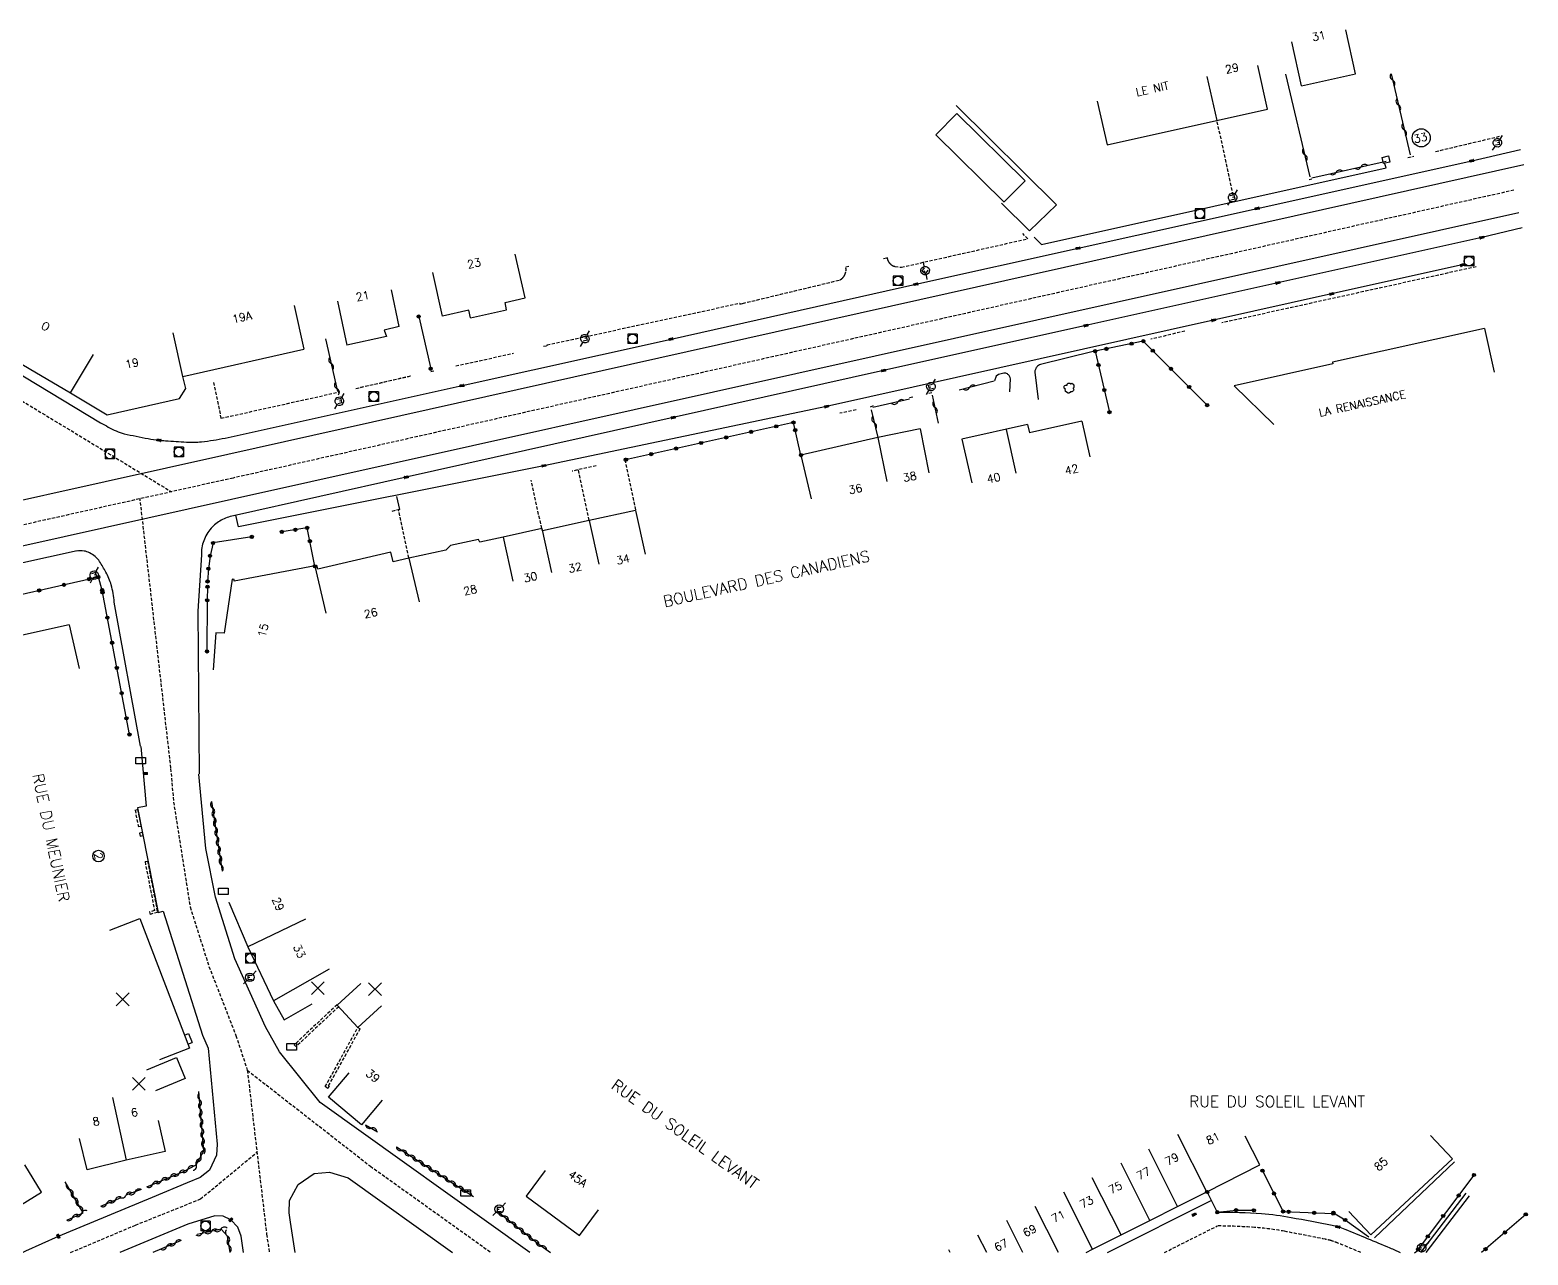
# Model space of a CAD drawing. Header units: millimetres. Extents: x 75000 to 76001, y 158000 to 159000.
# Drawn here: x 75355.3 to 75589.3, y 157999.6 to 158190.9 of the extents above; entities that cross this region are included whole.
import ezdxf
from ezdxf.enums import TextEntityAlignment as Align

# ---------------------------------------------------------------- set-up
doc = ezdxf.new("R2010")
doc.units = ezdxf.units.MM
doc.linetypes.add('DASHED', pattern=[0.75, 0.5, -0.25])
doc.layers.get('0').update_dxf_attribs({"linetype": 'CONTINUOUS'})
for name, color, linetype in [('W0001', 6, 'DASHED'), ('W0008', 7, 'CONTINUOUS'), ('W0100', 7, 'CONTINUOUS'), ('W0105', 7, 'CONTINUOUS'), ('W0112', 1, 'DASHED'), ('W0300', 7, 'CONTINUOUS'), ('W0310', 3, 'CONTINUOUS'), ('W0322', 7, 'CONTINUOUS'), ('W0334', 7, 'CONTINUOUS'), ('W0400', 7, 'CONTINUOUS'), ('W0420', 7, 'CONTINUOUS'), ('W0471', 7, 'CONTINUOUS'), ('W0984', 7, 'CONTINUOUS'), ('W0989', 7, 'CONTINUOUS'), ('W0991', 7, 'CONTINUOUS'), ('W1102', 7, 'CONTINUOUS'), ('W1471', 7, 'CONTINUOUS')]:
    doc.layers.add(name, color=color, linetype=linetype)
doc.styles.get("Standard").update_dxf_attribs({"font": 'romans.shx', "width": 0.85})

# ---------------------------------------------------------------- blocks, each defined once
blk = doc.blocks.new('T471')
for p, q in [((-0.333334, 0.333334), (-0.333334, -0.333334)), ((-0.333334, 0.333334), (0.333334, 0.333334)), ((-0.333334, 0), (0, 0)), ((0.500001, 0.500001), (1.000002, 1.000002)), ((-0.500001, -0.500001), (-1.000002, -1.000002)), ((-0.333334, -0.333334), (0.333334, -0.333334))]:
    blk.add_line(p, q)
blk.add_ellipse((0, 0), major_axis=(0.471405, 0.471405), ratio=1, start_param=5.4977871438, end_param=11.780972451)
blk = doc.blocks.new('t991o')
at = {"color": 0, "linetype": 'Continuous'}
for p, q in [((-1, 1), (1, -1)), ((-1, -1), (1, 1))]:
    blk.add_line(p, q, dxfattribs=at)
blk = doc.blocks.new('T420')
for p, q in [((0.75, 0.75), (-0.75, 0.75)), ((-0.75, 0.75), (-0.75, -0.75)), ((0.75, 0.75), (0.75, -0.75)), ((0.75, -0.75), (-0.75, -0.75))]:
    blk.add_line(p, q)
blk.add_ellipse((0, 0), major_axis=(-0.53, 0.53), ratio=1, start_param=3.926991, end_param=10.210176)
blk = doc.blocks.new('T400')
for p, q in [((-0.15, 0.3), (0.15, 0.3)), ((-0.15, -0.25), (-0.15, 0.3)), ((-0.15, 0.15), (0.15, 0.15)), ((-0.15, 0), (0.15, 0)), ((0.15, 0.3), (0.15, -0.25)), ((-0.15, -0.15), (0.15, -0.15)), ((-0.15, -0.25), (-0.15, -0.3)), ((-0.15, -0.3), (0.15, -0.3)), ((0.15, -0.3), (0.15, -0.25))]:
    blk.add_line(p, q)
blk = doc.blocks.new('t310o')
at = {"color": 0, "linetype": 'Continuous'}
for centre, start, end in [((-0.5, 0.38), 216.8699, 323.1304), ((0.5, -0.37), 36.8699, 143.1303)]:
    blk.add_arc(centre, 0.625, start, end, dxfattribs=at)
blk = doc.blocks.new('t322o')
at = {"color": 0, "linetype": 'Continuous'}
for radius in [0.25, 0.15]:
    blk.add_circle((0, 0), radius, dxfattribs=at)
blk = doc.blocks.new('T300')
for p, q in [((-0.8, 0.51), (-0.86, 0.34)), ((-0.86, 0.34), (-0.86, 0.17)), ((-0.86, 0.17), (-0.74, 0.06)), ((-0.69, 0.63), (-0.8, 0.51)), ((-0.8, -0.06), (-0.74, 0.06)), ((-0.74, 0.06), (-0.69, 0.11)), ((-0.57, 0.69), (-0.69, 0.63)), ((-0.46, 0.69), (-0.57, 0.69)), ((-0.29, 0.63), (-0.46, 0.69)), ((-0.29, 0.63), (-0.17, 0.74)), ((-0.23, 0.57), (-0.29, 0.63)), ((-0.17, 0.74), (-0.06, 0.8)), ((-0.06, 0.8), (0.06, 0.8)), ((0.06, 0.8), (0.23, 0.74)), ((0.23, 0.74), (0.34, 0.63)), ((0.34, 0.63), (0.4, 0.51)), ((0.46, 0.46), (0.34, 0.46)), ((0.4, 0.51), (0.4, 0.46)), ((0.57, 0.4), (0.46, 0.46)), ((0.57, 0.4), (0.69, 0.29)), ((0.69, 0.29), (0.74, 0.17)), ((0.74, 0.06), (0.69, -0.17)), ((0.74, 0.17), (0.74, 0.06)), ((-0.8, -0.17), (-0.8, -0.06)), ((-0.8, -0.23), (-0.8, -0.17)), ((-0.74, -0.34), (-0.8, -0.23)), ((-0.69, -0.4), (-0.74, -0.34)), ((-0.51, -0.46), (-0.69, -0.4)), ((-0.4, -0.46), (-0.51, -0.46)), ((-0.4, -0.46), (-0.34, -0.46)), ((-0.34, -0.46), (-0.34, -0.4)), ((-0.34, -0.51), (-0.34, -0.46)), ((-0.29, -0.63), (-0.34, -0.51)), ((-0.17, -0.74), (-0.29, -0.63)), ((-0.06, -0.8), (-0.17, -0.74)), ((0.06, -0.8), (-0.06, -0.8)), ((0.17, -0.74), (0.06, -0.8)), ((0.23, -0.69), (0.17, -0.74)), ((0.29, -0.46), (0.23, -0.46)), ((0.29, -0.63), (0.23, -0.69)), ((0.46, -0.4), (0.29, -0.46)), ((0.34, -0.51), (0.29, -0.63)), ((0.34, -0.51), (0.34, -0.46)), ((0.57, -0.34), (0.46, -0.4)), ((0.63, -0.29), (0.57, -0.34)), ((0.69, -0.17), (0.63, -0.29))]:
    blk.add_line(p, q)
blk = doc.blocks.new('t112o')
at = {"color": 0, "linetype": 'Continuous'}
for p, q in [((-0.5, 0.5), (0.5, 0.5)), ((-0.5, -0.5), (-0.5, 0.5)), ((0.5, 0.5), (0.5, -0.5)), ((0.5, -0.5), (-0.5, -0.5))]:
    blk.add_line(p, q, dxfattribs=at)
blk = doc.blocks.new('T1471')
at = {"color": 0, "linetype": 'Continuous', "flags": 128}
blk.add_lwpolyline([(-0.75, -0.5), (-0.75, 0.5), (0.75, 0.5), (0.75, -0.5), (-0.75, -0.5)], dxfattribs=at)

msp = doc.modelspace()

# ---------------------------------------------------------------- linework, layer by layer
at = {"layer": 'W0001'}
for p, q in [((75338.66, 158142.38), (75377.44, 158118.81)), ((75377.33, 158075.68), (75372.52, 158117.72))]:
    msp.add_line(p, q, dxfattribs=at)
for points in [[(75587.11, 158165.91), (75387.05, 158120.96), (75329.96, 158108.21), (75249.57, 158090.51)], [(75377.29, 158075.58), (75377.75, 158070.36), (75380.33, 158053.97), (75383.28, 158044.68), (75387.48, 158033.9), (75389.27, 158028.47), (75392.28, 158002.85), (75392.72, 158000)], [(75389.27, 158028.47), (75408.49, 158013.49), (75427.36, 158000)], [(75361.67, 158000), (75371.8, 158004.28), (75381.95, 158008.36), (75390.78, 158015.66)], [(75532.52, 158000), (75540.79, 158004.15)]]:
    msp.add_lwpolyline(points, dxfattribs=at)
msp.add_lwpolyline([(75540.79, 158004.15, -0.016257), (75546.62, 158003.92, -0.02807), (75551.25, 158003.32, -0.003386), (75557.65, 158002.08, -0.023433), (75558.56, 158001.86, -0.023575), (75559.63, 158001.48, -0.001806), (75563.23, 158000, -0.001806)], format="xyb", dxfattribs=at)
at = {"layer": 'W0008'}
msp.add_line((75387.91, 158113.34), (75387.5, 158115.16), dxfattribs=at)
for points in [[(75385.79, 158127.2), (75422.82, 158135.39), (75455.47, 158142.67), (75493.72, 158151.22), (75519.05, 158156.85), (75547.03, 158163.05), (75580.54, 158170.51), (75588.15, 158172.28)], [(75588.67, 158169.88), (75386.22, 158124.65), (75329.14, 158111.91), (75248.87, 158093.95)], [(75587.89, 158162.37), (75386.8, 158117.59), (75268.2, 158091.14), (75250.26, 158087.07)], [(75588.41, 158160.01), (75582.09, 158158.53), (75550.22, 158151.45), (75520.24, 158144.78), (75488.62, 158137.73), (75455.8, 158130.4), (75414.08, 158121.09), (75387.09, 158115.07)], [(75588.13, 158159.88), (75588.13, 158159.88)], [(75579.04, 158154.24), (75558.62, 158149.7), (75540.19, 158145.63), (75479.73, 158132.14), (75435.59, 158122.88), (75387.91, 158113.34)], [(75521.4, 158140.74), (75513.17, 158138.7)], [(75352.5, 158137.94), (75366.36, 158129.6)], [(75506.61, 158137.14), (75506.24, 158136.88), (75505.99, 158136.15)], [(75507.46, 158137.35), (75506.61, 158137.14)], [(75512.27, 158137.51), (75512.78, 158133.21)], [(75508.38, 158134.41), (75508.46, 158136.45)], [(75362.7, 158109.58), (75349.19, 158106.64), (75318.12, 158099.71), (75287.81, 158092.94), (75259.53, 158086.62), (75250.75, 158084.62)], [(75382.09, 158108.95), (75381.56, 158100.15), (75381.74, 158074.76)], [(75372.56, 158079.09), (75368.48, 158101.58)], [(75372.66, 158079.02), (75373.45, 158069.72), (75372.12, 158069.46), (75375.34, 158053.13), (75376.11, 158053.3), (75382.29, 158033.97), (75383.13, 158031.94), (75384.56, 158016.92), (75384.45, 158015.2), (75383.38, 158012.86), (75381.92, 158011.73), (75379.86, 158010.88), (75374.38, 158008.6), (75360.98, 158003.02), (75359.74, 158002.52), (75354.63, 158000.19), (75354.2, 158000)], [(75433.38, 158000), (75400.66, 158023.44), (75394.29, 158031.32), (75392.1, 158035.27), (75387.32, 158045.89), (75384.29, 158055.49), (75382.81, 158063.09), (75381.69, 158074.73)], [(75565.35, 158002.3), (75577.85, 158014.14)], [(75396.74, 158000), (75396.02, 158004.74), (75395.78, 158006.18), (75395.85, 158008.14), (75397.2, 158010.64), (75399.71, 158012.32), (75402.08, 158012.57), (75405.01, 158011.64), (75421.33, 158000)], [(75579.6, 158009.27), (75572.54, 158000)], [(75580.12, 158008.85), (75573.35, 158000)], [(75523.66, 158000), (75539.84, 158008.12)], [(75388.69, 158000), (75388.29, 158002.57), (75387.81, 158003.96), (75386.68, 158005.1), (75385.49, 158005.67), (75384.19, 158005.75), (75379.97, 158004.43), (75369.34, 158000)], [(75560.77, 158005.12), (75564.46, 158002.44)]]:
    msp.add_lwpolyline(points, dxfattribs=at)
for points in [[(75508.46, 158136.45, 0.118849), (75508.32, 158136.88, 0.118849), (75507.99, 158137.21, 0.069712), (75507.74, 158137.32, 0.069712), (75507.46, 158137.35)], [(75513.17, 158138.7, 0.065299), (75512.85, 158138.54, 0.065299), (75512.59, 158138.3, 0.080195), (75512.37, 158137.93, 0.080195), (75512.27, 158137.51)], [(75366.36, 158129.6, 0.026786), (75368.78, 158128.31, 0.054719), (75370.05, 158127.88, 0.008424), (75373.79, 158127.12, 0.018818), (75375.48, 158126.87, 0.009929), (75376.51, 158126.78, 0.003177), (75379.75, 158126.58, 0.039443), (75382.11, 158126.63, 0.024993), (75385.8, 158127.2)], [(75387.09, 158115.05, 0.083737), (75385.19, 158114.37, 0.083737), (75383.62, 158113.11, 0.093904), (75382.46, 158111.17, 0.093904), (75382.09, 158108.95)], [(75368.48, 158101.58, 0.046727), (75368, 158104.26, 0.059353), (75367.19, 158106.24, 0.010865), (75366.2, 158107.92, 0.043349), (75365.91, 158108.31, 0.050544), (75365.49, 158108.7, 0.027707), (75364.63, 158109.27, 0.101745), (75363.79, 158109.55, 0.073486), (75362.57, 158109.53)], [(75540.84, 158006.32, -0.019101), (75547.69, 158006.09, -0.02807), (75552.33, 158005.49, -0.003386), (75558.72, 158004.25, -0.023433), (75559.63, 158004.02, -0.023575), (75560.7, 158003.65, -0.003522), (75567.72, 158000.74, -0.010036), (75569.37, 158000, -0.014974)]]:
    msp.add_lwpolyline(points, format="xyb", dxfattribs=at)
at = {"layer": 'W0100'}
for p, q in [((75562.37, 158184.1), (75560.85, 158190.93)), ((75553.93, 158182.23), (75552.42, 158189.07)), ((75548.65, 158178.57), (75547.13, 158185.4)), ((75522.04, 158179.84), (75523.56, 158173)), ((75500.09, 158177.89), (75496.81, 158174.55)), ((75432.65, 158149.1), (75431.13, 158155.93)), ((75419.77, 158146.23), (75418.25, 158153.07)), ((75403.34, 158148.58), (75404.79, 158141.73)), ((75413, 158144.61), (75411.78, 158150.37)), ((75396.59, 158147.9), (75398.12, 158141.07)), ((75423.89, 158147.15), (75419.77, 158146.23)), ((75424.14, 158146), (75423.89, 158147.15)), ((75582.5, 158144.32), (75584.01, 158137.48)), ((75543.44, 158135.38), (75549.6, 158129.32)), ((75519.64, 158129.84), (75520.87, 158124.29)), ((75494.35, 158128.64), (75495.75, 158121.78)), ((75511.14, 158129.31), (75511.44, 158128)), ((75500.9, 158127.04), (75502.42, 158120.21)), ((75475.75, 158124.54), (75477.32, 158117.72)), ((75449.92, 158115.89), (75451.4, 158109.05)), ((75442.69, 158114.33), (75435.39, 158112.73)), ((75361.46, 158098.05), (75362.98, 158091.22)), ((75357.13, 158009.42), (75354.51, 158013.68))]:
    msp.add_line(p, q, dxfattribs=at)
for points in [[(75553.93, 158182.23), (75562.37, 158184.1)], [(75500.09, 158177.89), (75510.78, 158167.38)], [(75523.56, 158173), (75548.65, 158178.57)], [(75496.81, 158174.55), (75507.51, 158164.05)], [(75510.78, 158167.38), (75507.48, 158164.07)], [(75424.14, 158146), (75429.78, 158147.24), (75429.54, 158148.39), (75432.65, 158149.1)], [(75413, 158144.61), (75410.63, 158144.05), (75411.01, 158143.05)], [(75582.5, 158144.32), (75558.8, 158139.07), (75558.85, 158138.77), (75543.44, 158135.38)], [(75348.66, 158141.86), (75361.65, 158134.26), (75367.37, 158130.84), (75378.65, 158133.36), (75379.64, 158134.92), (75379.22, 158136.83), (75398.12, 158141.07)], [(75411.01, 158143.05), (75404.79, 158141.73)], [(75519.64, 158129.84), (75511.44, 158128)], [(75494.35, 158128.64), (75487.76, 158127.3), (75475.75, 158124.54)], [(75511.15, 158129.31), (75500.9, 158127.04)], [(75449.92, 158115.89), (75442.69, 158114.33)], [(75435.39, 158112.73), (75435.26, 158113.05), (75429.25, 158111.72), (75425.59, 158110.93), (75425.4, 158111.36), (75420.99, 158110.4), (75420.3, 158109.69), (75414.5, 158108.45), (75412.06, 158107.88), (75411.68, 158109.36), (75400.27, 158106.73), (75400.12, 158107.28), (75387.2, 158104.85), (75387.22, 158105.11), (75386.9, 158105.16)], [(75386.9, 158105.16), (75385.63, 158096.75), (75384.35, 158096.78)], [(75361.46, 158098.05), (75346.83, 158094.8)], [(75384.35, 158096.78), (75383.92, 158090.99)], [(75386.37, 158054.7), (75386.37, 158054.7), (75389.33, 158047.73), (75393.34, 158039.32), (75395.03, 158036.35), (75399.38, 158038.82)], [(75367.8, 158050.36), (75372.46, 158052.15), (75380.23, 158031.91), (75375.56, 158030.12)], [(75406.98, 158042.04), (75403.31, 158038.64), (75406.54, 158035.15), (75410.21, 158038.54)], [(75373.59, 158028.54), (75378.21, 158030.44), (75379.56, 158027.16), (75374.93, 158025.26)], [(75410.33, 158023.78), (75407.13, 158019.94), (75401.97, 158024.25), (75405.17, 158028.09)], [(75375.35, 158020.64), (75376.41, 158015.76), (75370.35, 158014.44), (75364.25, 158012.94), (75363.06, 158017.8)], [(75520.29, 158000), (75521.29, 158000.5), (75525.76, 158002.76), (75530.23, 158005), (75534.57, 158007.19), (75539.15, 158009.5), (75547.43, 158013.71), (75545.16, 158018.17)], [(75561.34, 158006.42), (75564.75, 158002.76), (75577.5, 158014.62), (75574.1, 158018.29)], [(75435.79, 158012.82), (75432.82, 158008.8), (75441.16, 158002.64), (75444.13, 158006.66)], [(75341.99, 158000), (75346.7, 158002.98), (75351.67, 158006.06), (75357.13, 158009.42)]]:
    msp.add_lwpolyline(points, dxfattribs=at)
at = {"layer": 'W0105'}
for p, q in [((75379.43, 158033.97), (75380.1, 158034.23)), ((75380.1, 158034.23), (75380.64, 158032.78)), ((75379.99, 158032.53), (75380.64, 158032.78))]:
    msp.add_line(p, q, dxfattribs=at)
at = {"layer": 'W0112'}
for p, q in [((75371.73, 158069.11), (75372.12, 158069.19)), ((75371.73, 158069.11), (75372.25, 158066.51)), ((75372.12, 158069.19), (75372.64, 158066.59)), ((75372.25, 158066.51), (75372.64, 158066.59)), ((75372.82, 158065.6), (75372.43, 158065.52)), ((75372.43, 158065.52), (75372.55, 158064.97)), ((75372.94, 158065.06), (75372.55, 158064.97)), ((75372.82, 158065.6), (75372.94, 158065.06)), ((75373.29, 158061.05), (75373.68, 158061.12)), ((75373.99, 158053.2), (75374.09, 158052.81)), ((75403.28, 158038.69), (75396.6, 158032.45)), ((75403.28, 158038.69), (75403.31, 158038.64)), ((75403.54, 158038.39), (75396.87, 158032.16)), ((75406.54, 158035.15), (75406.89, 158034.96)), ((75396.6, 158032.45), (75396.87, 158032.16)), ((75402.06, 158025.96), (75401.83, 158025.63))]:
    msp.add_line(p, q, dxfattribs=at)
for points in [[(75543.28, 158165.13), (75540.74, 158176.81)], [(75574.89, 158171.96), (75585.11, 158174.39)], [(75570.56, 158171.01), (75571.49, 158171.22)], [(75555.13, 158167.56), (75555.53, 158167.66)], [(75543.39, 158165.17), (75542.88, 158165.07)], [(75490.43, 158154.01), (75491.44, 158153.88), (75511.17, 158158.32), (75510.39, 158159.13)], [(75482.74, 158153.94), (75483.3, 158154.06)], [(75488.62, 158155.25), (75489.21, 158155.38)], [(75581.23, 158153.95), (75541.52, 158145.19)], [(75435.53, 158141.54), (75436.13, 158141.59), (75436.1, 158141.75), (75466.18, 158148.26), (75466.18, 158148.13), (75466.64, 158148.23), (75481.84, 158151.89)], [(75535.72, 158143.91), (75530.39, 158142.62)], [(75421.84, 158138.48), (75430.84, 158140.44)], [(75406.22, 158134.96), (75414.91, 158136.93)], [(75406.24, 158134.95), (75414.99, 158136.98)], [(75417.95, 158137.62), (75418.41, 158137.71)], [(75383.97, 158135.89), (75385.15, 158130.29), (75403.71, 158134.42)], [(75487.02, 158132.22), (75486.41, 158132)], [(75493.21, 158133.58), (75492.67, 158133.45)], [(75496.22, 158134.28), (75495.66, 158134.12)], [(75484.39, 158131.62), (75481.81, 158131.07)], [(75443.76, 158122.87), (75440.02, 158122.03)], [(75448.23, 158123.83), (75449.92, 158115.89)], [(75435.26, 158113.09), (75433.59, 158120.64)], [(75442.69, 158114.33), (75442.69, 158114.35), (75440.96, 158122.24)], [(75413.07, 158116.03), (75411.76, 158115.73)], [(75414.52, 158108.48), (75412.87, 158116.04)], [(75373.29, 158061.05), (75374.77, 158053.41), (75373.99, 158053.2)], [(75373.68, 158061.12), (75375.23, 158053.12), (75374.09, 158052.81)], [(75401.83, 158025.63), (75401.43, 158025.91), (75406.54, 158035.15)], [(75402.06, 158025.96), (75401.96, 158026.03), (75406.89, 158034.96)]]:
    msp.add_lwpolyline(points, dxfattribs=at)
for points in [[(75481.84, 158151.89, 0.071904), (75482.26, 158152.22, 0.071904), (75482.58, 158152.65, 0.088761), (75482.78, 158153.28, 0.088761), (75482.74, 158153.94)], [(75490.43, 158154.01, -0.076256), (75489.98, 158154.19, -0.076256), (75489.61, 158154.5, -0.077442), (75489.34, 158154.91, -0.077442), (75489.21, 158155.38)]]:
    msp.add_lwpolyline(points, format="xyb", dxfattribs=at)
at = {"layer": 'W0310'}
for p, q in [((75486.73, 158131.6), (75487.76, 158127.3)), ((75383.69, 158070.43), (75385.33, 158059.57)), ((75407.75, 158019.93), (75409.62, 158018.87)), ((75412.55, 158016.49), (75424.62, 158008.75)), ((75366.37, 158007.22), (75369.54, 158008.6)), ((75372.67, 158009.83), (75370.29, 158008.96)), ((75378.95, 158001.9), (75374.51, 158000))]:
    msp.add_line(p, q, dxfattribs=at)
for points in [[(75551.46, 158184.04), (75555.26, 158168.02)], [(75567.92, 158184.09), (75570.89, 158171.45)], [(75555.54, 158167.83), (75567.15, 158170.46)], [(75401.48, 158142.71), (75403.36, 158134.48)], [(75505.94, 158136.08), (75500.47, 158134.69)], [(75492.7, 158133.25), (75486.99, 158131.95)], [(75497.25, 158129.55), (75496.28, 158133.88)], [(75373.56, 158010.25), (75379.32, 158012.67), (75381.27, 158013.67), (75382.46, 158015.87), (75381.72, 158025.13)], [(75361.07, 158005.05), (75363.64, 158006.22), (75360.83, 158011.03)], [(75428.52, 158006.29), (75433.75, 158002.12), (75434.8, 158001.32), (75436.64, 158000)], [(75386.61, 158000), (75386.18, 158002.57), (75385.16, 158003.63), (75381.46, 158002.83)]]:
    msp.add_lwpolyline(points, dxfattribs=at)
at = {"layer": 'W0322'}
for points in [[(75416.04, 158146.18), (75417.91, 158138.02)], [(75539.2, 158132.35), (75529.23, 158142.33), (75521.71, 158140.76), (75523.94, 158131.24)], [(75475.75, 158124.54), (75474.59, 158129.63), (75448.36, 158123.81)], [(75389.96, 158111.76), (75383.91, 158110.82), (75383.44, 158108.81), (75383.18, 158106.8), (75383.06, 158104.81)], [(75399.83, 158107.17), (75398.62, 158113.17), (75394.66, 158112.54)], [(75370.86, 158080.89), (75366.59, 158103.47), (75366, 158105.5), (75346.21, 158101), (75345.51, 158100.04)], [(75383.05, 158103.98), (75383.01, 158101.86), (75382.97, 158093.88)], [(75547.84, 158012.78), (75551.06, 158006.41), (75558.89, 158006.07)], [(75580.88, 158012.1), (75572.15, 158000.5)], [(75539.19, 158009.45), (75540.79, 158006.29), (75543.72, 158006.62), (75546.5, 158006.6)], [(75558.93, 158006.22), (75560.75, 158005.09)], [(75588.97, 158005.96), (75582.08, 158000)]]:
    msp.add_lwpolyline(points, dxfattribs=at)
at = {"layer": 'W0334'}
for points in [[(75507.08, 158163.89), (75511.46, 158159.59), (75515.65, 158163.65), (75499.99, 158179.12)], [(75512.17, 158158.58), (75513.32, 158157.45), (75567.19, 158169.39), (75566.95, 158170.03)], [(75413.08, 158116.03), (75412.63, 158118.09)]]:
    msp.add_lwpolyline(points, dxfattribs=at)
at = {"layer": 'W1102'}
for p, q in [((75540.74, 158176.81), (75539.22, 158183.65)), ((75379.22, 158136.83), (75377.69, 158143.66)), ((75361.65, 158134.26), (75365.25, 158140.27)), ((75507.78, 158128.56), (75509.29, 158121.73)), ((75487.76, 158127.3), (75489.16, 158120.44)), ((75442.69, 158114.33), (75444.17, 158107.48)), ((75429.25, 158111.72), (75430.72, 158104.87)), ((75435.26, 158113.05), (75436.78, 158106.22)), ((75399.83, 158107.17), (75401.53, 158099.83)), ((75414.5, 158108.45), (75416.1, 158101.64)), ((75398.36, 158052.04), (75389.33, 158047.73)), ((75402.04, 158044.25), (75393.34, 158039.32)), ((75368.23, 158024.21), (75370.35, 158014.44))]:
    msp.add_line(p, q, dxfattribs=at)
for points in [[(75539.15, 158009.5), (75534.64, 158018.43)], [(75534.57, 158007.19), (75530.08, 158016.12)], [(75530.23, 158005), (75525.75, 158013.94)], [(75525.76, 158002.76), (75521.24, 158011.68)], [(75521.29, 158000.5), (75516.83, 158009.45)], [(75515.97, 158000), (75512.34, 158007.21)], [(75510.43, 158000), (75507.92, 158004.98)], [(75504.76, 158000), (75503.39, 158002.7)], [(75499.04, 158000), (75498.84, 158000.4)]]:
    msp.add_lwpolyline(points, dxfattribs=at)
for centre, radius in [((75572.64, 158174.09), 1.41), ((75366.02, 158061.92), 0.908)]:
    msp.add_circle(centre, radius, dxfattribs=at)

# ---------------------------------------------------------------- block references
at = {"layer": 'W0112', "rotation": 282.4206959959391}
msp.add_blockref('t112o', (75567.14, 158170.66), dxfattribs=at)
at = {"layer": 'W0300', "rotation": 247.9741}
msp.add_blockref('T300', (75517.59, 158134.97), dxfattribs=at)
at = {"layer": 'W0310'}
for p, rotation in [((75568.15, 158183.13), 283.2023603044303), ((75569.06, 158179.24), 283.2023603044303), ((75569.97, 158175.34), 283.2023603044303), ((75554.44, 158171.46), 283.3266717198639), ((75563.25, 158169.57), 12.76160576546098), ((75559.35, 158168.69), 12.76160576546098), ((75402.37, 158138.81), 282.8698938373777), ((75403.26, 158134.91), 282.8698938373777), ((75502.07, 158135.1), 194.2306742758529), ((75490.89, 158132.84), 192.7773548212107), ((75496.7, 158131.99), 102.6394442204192), ((75487.18, 158129.59), 283.5108686049688), ((75383.84, 158069.44), 278.586662832537), ((75384.07, 158067.95), 278.586662832537), ((75384.29, 158066.47), 278.586662832537), ((75384.51, 158064.99), 278.586662832537), ((75384.74, 158063.5), 278.586662832537), ((75384.96, 158062.02), 278.586662832537), ((75385.18, 158060.54), 278.586662832537), ((75381.82, 158023.9), 94.58084672912679), ((75381.93, 158022.41), 94.58084672912679), ((75382.06, 158020.91), 94.58084672912679), ((75382.18, 158019.42), 94.58084672912679), ((75408.62, 158019.43), 330.3876568093574), ((75382.29, 158017.92), 94.58084672912679), ((75382.01, 158015.04), 61.53767788285031), ((75382.41, 158016.43), 94.58084672912679), ((75413.39, 158015.95), 327.2887557165016), ((75414.66, 158015.14), 327.2887557165016), ((75378.63, 158012.38), 22.77594604861005), ((75379.99, 158013.01), 27.24267862156362), ((75381.3, 158013.72), 61.53767788285031), ((75415.92, 158014.33), 327.2887557165016), ((75417.18, 158013.52), 327.2887557165016), ((75418.44, 158012.71), 327.2887557165016), ((75361.54, 158009.83), 120.2795408257673), ((75374.48, 158010.64), 22.77594604861005), ((75375.86, 158011.22), 22.77594604861005), ((75377.25, 158011.8), 22.77594604861005), ((75419.71, 158011.9), 327.2887557165016), ((75420.97, 158011.09), 327.2887557165016), ((75422.23, 158010.28), 327.2887557165016), ((75362.29, 158008.53), 120.2795408257673), ((75363.05, 158007.23), 120.2795408257673), ((75367.29, 158007.62), 23.44224702330262), ((75368.67, 158008.22), 23.44224702330262), ((75370.32, 158008.97), 199.9792086389411), ((75371.73, 158009.48), 199.9792086389411), ((75423.49, 158009.47), 327.2887557165016), ((75361.98, 158005.46), 24.51448118787553), ((75363.35, 158006.08), 24.51448118787553), ((75429.3, 158005.67), 321.4764872894972), ((75382.2, 158002.99), 192.1264356738428), ((75383.67, 158003.31), 192.1264356738428), ((75385.13, 158003.62), 192.1264356738428), ((75386.18, 158002.57), 99.56557448971172), ((75430.47, 158004.73), 321.4764872894972), ((75431.65, 158003.8), 321.4764872894972), ((75432.82, 158002.86), 321.4764872894972), ((75376.65, 158000.91), 203.169162647834), ((75378.03, 158001.51), 203.169162647834), ((75386.43, 158001.09), 99.56557448971172), ((75434, 158001.93), 322.5111020197022), ((75435.2, 158001.03), 324.4485513912311)]:
    msp.add_blockref('t310o', p, dxfattribs=dict(at, rotation=rotation))
at = {"layer": 'W0322'}
for p, rotation in [((75416.04, 158146.18), 83.50409999999998), ((75527.38, 158141.94), 191.7926273916285), ((75529.23, 158142.33), 134.9627), ((75521.71, 158140.76), 191.7926), ((75523.47, 158141.12), 191.7926273916285), ((75530.72, 158140.84), 134.9626700231225), ((75417.91, 158138.02), 83.50409999999998), ((75522.22, 158138.61), 283.1559114104796), ((75533.55, 158138.01), 134.9626700231225), ((75523.13, 158134.71), 283.1559114104796), ((75536.38, 158135.18), 134.9626700231225), ((75539.2, 158132.35), 215.6156), ((75474.59, 158129.63), 102.8072000000001), ((75523.94, 158131.24), 191.7926), ((75464.07, 158127.3), 192.5140051683512), ((75467.97, 158128.16), 192.5140051683512), ((75471.88, 158129.03), 192.5140051683512), ((75474.86, 158128.44), 102.807182920045), ((75456.26, 158125.56), 192.5140051683512), ((75460.16, 158126.43), 192.5140051683512), ((75448.36, 158123.81), 102.8072000000001), ((75448.45, 158123.83), 192.5140051683512), ((75452.35, 158124.7), 192.5140051683512), ((75475.75, 158124.54), 180), ((75398.62, 158113.17), 101.3668999999999), ((75383.91, 158110.82), 188.8009), ((75389.96, 158111.76), 189.4011), ((75394.66, 158112.54), 101.3668999999999), ((75396.77, 158112.88), 189.1218669071691), ((75399.04, 158111.1), 101.3668591294886), ((75383.44, 158108.81), 256.9616), ((75383.18, 158106.8), 262.5041), ((75399.83, 158107.17), 8.873400000000016), ((75360.64, 158104.28), 192.7963842518373), ((75364.54, 158105.17), 192.7963842518373), ((75366, 158105.5), 106.2396), ((75383.06, 158104.81), 262.5041), ((75383.05, 158103.98), 87.44240000000002), ((75356.74, 158103.4), 192.7963842518373), ((75366.59, 158103.47), 100.7085), ((75366.66, 158103.09), 100.7084882454474), ((75383.01, 158101.86), 269.023), ((75367.41, 158099.16), 100.7084882454474), ((75368.15, 158095.23), 100.7084882454474), ((75382.97, 158093.88), 269.023), ((75368.89, 158091.29), 100.7084882454474), ((75369.64, 158087.36), 100.7084882454474), ((75370.38, 158083.43), 100.7084882454474), ((75370.86, 158080.89), 220.4187), ((75547.84, 158012.78), 296.841649521265), ((75580.88, 158012.1), 233.035000507305), ((75539.19, 158009.45), 296.873480959794), ((75549.65, 158009.21), 296.8416494903802), ((75578.48, 158008.91), 233.0350005497957), ((75540.79, 158006.29), 296.873480959794), ((75543.72, 158006.62), 6.38613467646497), ((75546.5, 158006.6), 359.604047343234), ((75551.06, 158006.41), 296.841649521265), ((75551.93, 158006.37), 357.4966524680449), ((75555.93, 158006.2), 357.4966524680449), ((75558.93, 158006.22), 328.1239422594169), ((75558.89, 158006.07), 357.496652566536), ((75576.07, 158005.71), 233.0350005497957), ((75588.97, 158005.96), 220.862284818586), ((75560.75, 158005.09), 328.1239422594169), ((75585.72, 158003.14), 220.8622848772216), ((75573.67, 158002.52), 233.0350005497957), ((75572.15, 158000.5), 233.035000507305), ((75582.69, 158000.53), 220.8622848772216)]:
    msp.add_blockref('t322o', p, dxfattribs=dict(at, rotation=rotation))
at = {"layer": 'W0400'}
for p, rotation in [((75580.54, 158170.51), 102.5551), ((75547.03, 158163.05), 102.4891), ((75582.09, 158158.53), 282.5582), ((75519.05, 158156.85), 98.34750000000003), ((75579.04, 158154.24), 290.2823), ((75493.72, 158151.22), 102.6080999999999), ((75550.22, 158151.45), 282.5221), ((75558.62, 158149.7), 282.5171999999999), ((75520.24, 158144.78), 282.5395), ((75540.19, 158145.63), 282.4695), ((75455.47, 158142.67), 101.6740319737189), ((75488.62, 158137.73), 282.5708), ((75422.82, 158135.39), 97.23309999999991), ((75479.73, 158132.14), 282.576), ((75455.8, 158130.4), 282.5988), ((75375.48, 158126.87), 79.46650000000002), ((75435.59, 158122.88), 281.8553), ((75414.08, 158121.09), 282.5721), ((75373.4, 158074.81), 90), ((75537.16, 158005.92), 296.666684118271), ((75386.68, 158005.1), 314.7553081715013), ((75559.63, 158004.02), 78.651264397987), ((75359.74, 158002.52), 202.1453984260736)]:
    msp.add_blockref('T400', p, dxfattribs=dict(at, rotation=rotation))
at = {"layer": 'W0420'}
for p in [(75538.06, 158162.25), (75580.11, 158154.83), (75490.89, 158151.76), (75449.44, 158142.7), (75409.02, 158133.67), (75367.79, 158124.72), (75378.57, 158125.04), (75389.76, 158045.94), (75382.74, 158004.16)]:
    msp.add_blockref('T420', p, dxfattribs=at)
at = {"layer": 'W0471'}
for p, rotation in [((75584.54, 158173.31), 189.7013490279597), ((75543.18, 158164.77), 191.6699), ((75495.15, 158153.34), 55.93209999999999), ((75441.99, 158142.73), 194.0974296947479), ((75496.04, 158135.22), 12.92799591581737), ((75403.65, 158132.96), 192.4030889349482), ((75365.36, 158105.79), 198.0282053719191), ((75572.71, 158000.74), 352.1074394300104)]:
    msp.add_blockref('T471', p, dxfattribs=dict(at, rotation=rotation))
for p in [(75389.67, 158042.98), (75428.61, 158006.76)]:
    msp.add_blockref('T471', p, dxfattribs=at)
at = {"layer": 'W0991'}
for p in [(75400.28, 158041.28), (75409.22, 158041.14), (75369.8, 158039.55), (75372.33, 158026.34)]:
    msp.add_blockref('t991o', p, dxfattribs=at)
at = {"layer": 'W1471'}
for p in [(75372.61, 158076.83), (75385.51, 158056.41), (75396.2, 158032.12), (75423.38, 158009.29)]:
    msp.add_blockref('T1471', p, dxfattribs=at)

# ---------------------------------------------------------------- texts
at = {"layer": 'W0984'}
for s, rotation, p in [('LE NIT', 12.2624, (75530.63, 158181.74)), ('LA RENAISSANCE', 12.2949, (75563.44, 158132.61))]:
    msp.add_text(s, height=1.25, rotation=rotation, dxfattribs=at).set_placement(p, align=Align.MIDDLE)
at = {"layer": 'W0989'}
for s, rotation, p in [('BOULEVARD DES CANADIENS', 12.613, (75470.36, 158105.24)), ('RUE DU MEUNIER', 281.7985, (75358.62, 158064.81)), ('RUE DU SOLEIL LEVANT', 324.4298, (75457.65, 158018.48))]:
    msp.add_text(s, height=1.75, rotation=rotation, dxfattribs=at).set_placement(p, align=Align.MIDDLE)
msp.add_text('RUE DU SOLEIL LEVANT', height=1.75, dxfattribs=at).set_placement((75550.13, 158023.58), align=Align.MIDDLE)
at = {"layer": 'W0991'}
for s, rotation, p in [('31', 12.7352, (75556.64, 158190)), ('29', 12.2624, (75543.08, 158184.94)), ('33', 12.8323, (75572.52, 158174.09)), ('23', 12.3175, (75424.69, 158154.5)), ('21', 11.785, (75407.29, 158149.4)), ('19A', 11.785, (75388.44, 158146.08)), ('O', 329.672, (75357.75, 158144.65)), ('19', 11.785, (75371.26, 158138.88)), ('42', 12.8268, (75518.04, 158122.3)), ('38', 11.4842, (75492.75, 158121.17)), ('40', 12.4437, (75505.85, 158120.97)), ('36', 11.4842, (75484.26, 158119.25)), ('34', 12.4669, (75447.95, 158108.26)), ('32', 12.4669, (75440.46, 158106.97)), ('28', 12.4669, (75424.08, 158103.46)), ('30', 12.4669, (75433.5, 158105.49)), ('26', 12.4669, (75408.55, 158099.86)), ('15', 76.2774, (75391.73, 158097.18)), ('2', 281.2223, (75366.02, 158061.92)), ('29', 293.0536, (75394.1, 158054.42)), ('33', 295.4658, (75397.41, 158047.05)), ('39', 320.154, (75408.89, 158027.58)), ('6', 12.2574, (75371.62, 158021.88)), ('8', 13.79, (75365.64, 158020.49)), ('81', 26.9762, (75540.11, 158017.84)), ('79', 26.7987, (75533.71, 158014.59)), ('77', 26.7028, (75529.26, 158012.35)), ('85', 42.9288, (75566.36, 158013.82)), ('45A', 323.5369, (75440.9, 158011.53)), ('75', 26.5956, (75524.86, 158010.14)), ('73', 26.8532, (75520.36, 158007.88)), ('71', 26.5166, (75515.94, 158005.65)), ('69', 26.7499, (75511.48, 158003.42)), ('67', 26.7606, (75507.01, 158001.16))]:
    msp.add_text(s, height=1.25, rotation=rotation, dxfattribs=at).set_placement(p, align=Align.MIDDLE)

doc.saveas('drawing.dxf')
